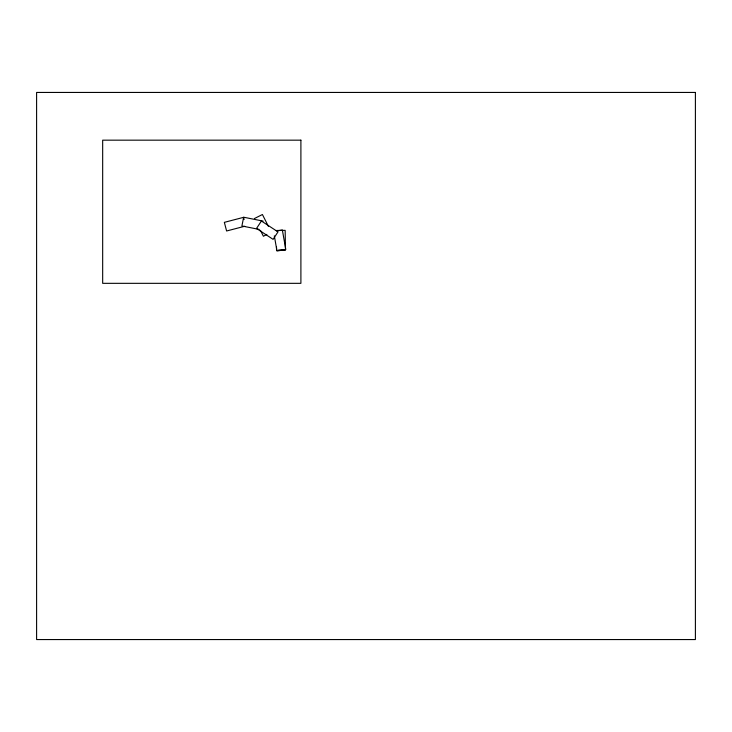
<?xml version="1.0" encoding="UTF-8"?>
<svg xmlns="http://www.w3.org/2000/svg" width="732" height="732" viewBox="0 0 732 732"><rect width="100%" height="100%" fill="white"/><g stroke="black" fill="none" stroke-linecap="round" stroke-linejoin="round"><path stroke-width="1.1" d="M254.443 218.539L262.413 214.513L268.379 226.316M266.86 234.405L263.401 236.244L260.418 230.342M244.735 226.261L226.6 230.992L224.349 222.354L243.546 217.349L244.104 219.509M276.861 230.928L282.351 229.958L285.791 249.493L276.998 251.039L274.326 235.841M276.238 230.489L285.16 230.351L285.471 250.188L278.773 250.298M278.224 250.225L283.806 250.143M263.108 221.101L243.655 217.221L241.908 225.978L259.201 229.427M276.495 247.023L276.54 250.326M261.416 221.009L256.511 228.466L273.1 239.355L277.995 231.888L261.416 221.009M695.4 92.442L36.6 92.442L36.6 639.558L695.4 639.558L695.4 92.442M300.898 140.169L102.672 140.169L102.672 283.33L300.898 283.33L300.898 140.169"/></g></svg>
